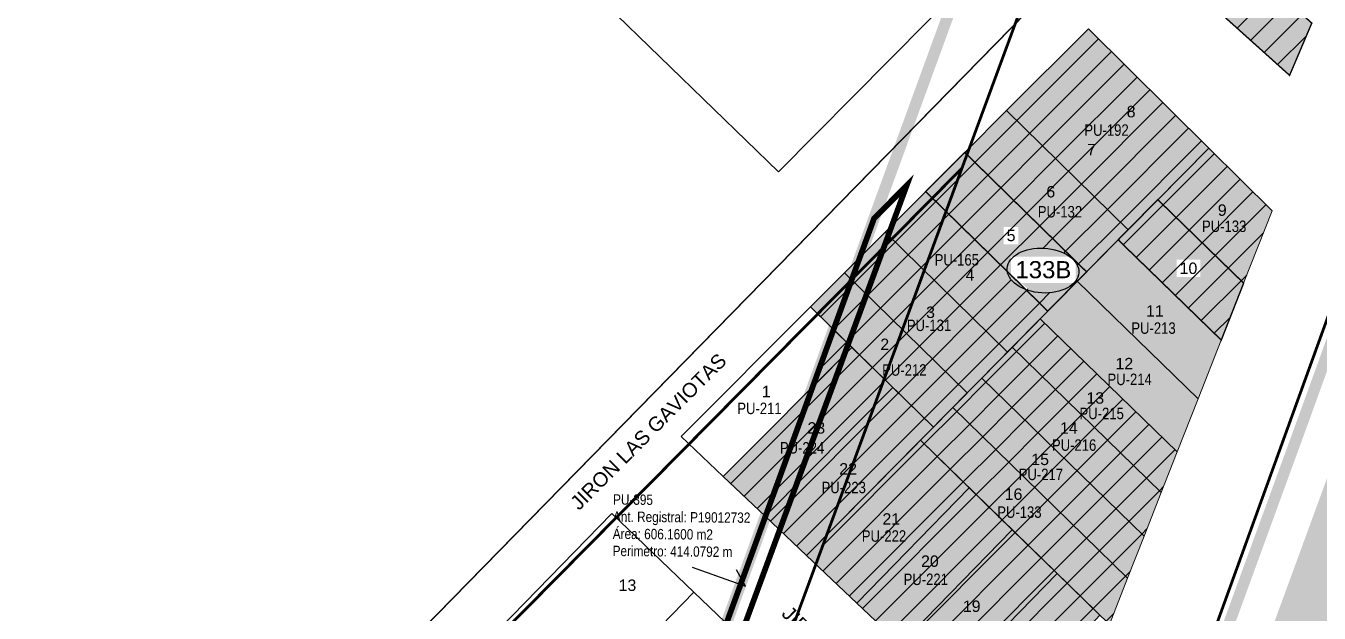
# Model space of a CAD drawing. Header units: metres. Extents: x 546056 to 547654, y 9072317 to 9075555.
# Drawn here: x 546885 to 547111.6, y 9074753.8 to 9074856.6 of the extents above; entities that cross this region are included whole.
import ezdxf
from ezdxf.enums import TextEntityAlignment as Align

# ---------------------------------------------------------------- set-up
doc = ezdxf.new("R2010")
doc.units = ezdxf.units.M
for name, pattern in [('ACAD_ISO10W100', [18, 12, -3, 0, -3]), ('DASHDOT', [1, 0.5, -0.25, 0, -0.25]), ('DASHED', [0.75, 0.5, -0.25])]:
    doc.linetypes.add(name, pattern=pattern)
doc.layers.get('0').update_dxf_attribs({"color": 130})
for name, color, linetype in [('0-poligonos', 7, 'DASHED'), ('2. HACHT_ EMPADRONADO', 2, 'Continuous'), ('3. HACHT_ADQUIRIDO', 3, 'Continuous'), ('AH LAS GAVIOTAS', 7, 'Continuous'), ('AREA PARCIAL', 9, 'Continuous'), ('CODIGO PREDIO', 5, 'Continuous'), ('ENTREGADOS A OPAT', 130, 'Continuous'), ('LOTES', 7, 'Continuous'), ('LOTES_PREDIOS', 7, 'Continuous'), ('MANZANA', 7, 'Continuous'), ('PARTIDA 11161618_MTC', 150, 'Continuous'), ('PARTIDA_P19012732', 40, 'Continuous'), ('PERIMETRICO', 1, 'Continuous'), ('PREDIO ADQUIRIDO DL 1364', 3, 'Continuous'), ('Transferencias o Adquisiciones Nuevas', 1, 'Continuous'), ('VIAS', 7, 'Continuous')]:
    doc.layers.add(name, color=color, linetype=linetype)
doc.styles.add('arial', font='arial.ttf', dxfattribs={"height": 0.1})
doc.styles.add('Arial Narrow', font='ARIALN.TTF')
doc.styles.add('CODIGO', font='ARIALN.TTF')

msp = doc.modelspace()

# ---------------------------------------------------------------- hatches: boundary and pattern name
at = {"true_color": 0xbdeeff, "transparency": 33554559}
h = msp.add_hatch(color=254, dxfattribs=at)
h.dxf.hatch_style = 1
h.paths.add_polyline_path([(547349.3, 9074052.99), (547347.59, 9074107.75), (547335.9, 9074188.46), (547321.31, 9074245.17), (547392.34, 9074835.03), (547386.14, 9074925.07), (547416.57, 9075031.22), (547427.05, 9075045.78), (547416.93, 9075067.03), (547415.18, 9075076.21), (547429.51, 9075118.23), (547422.26, 9075124.53), (547421.14, 9075147.77), (547434.77, 9075162.43), (547439.89, 9075179.38), (547443.64, 9075197.78), (547462.71, 9075245.98), (547577.46, 9075370.75), (547399.73, 9075531.63), (547385.41, 9075513.8), (547357.77, 9075439.43), (547355.99, 9075440.1), (546239.78, 9072396.33), (546249.8, 9072358.35), (546734.39, 9072481.83), (546808.97, 9072697.79), (546816.43, 9072719.67), (546868.02, 9072857.11), (546870.42, 9072863.77), (547105.84, 9072927.93), (547071.26, 9073050.57), (547073.1, 9073080.4), (547077.07, 9073179.84), (547032.15, 9073499.03), (547079.36, 9073627.77), (547075.7, 9073729.58), (547086.01, 9073756.98), (547074.43, 9073809.59), (547233.46, 9073846.21), (547328.77, 9073908.99)])
at = {"layer": '2. HACHT_ EMPADRONADO', "lineweight": 0}
h = msp.add_hatch(color=50, dxfattribs=at)
h.dxf.hatch_style = 1
h.paths.add_polyline_path([(547094.45, 9074801.62), (547076.39, 9074819.17), (547069.21, 9074811.91), (547090.4, 9074791.34)])
at = {"layer": '3. HACHT_ADQUIRIDO', "lineweight": 0, "ltscale": 0.3}
h = msp.add_hatch(color=92, dxfattribs=at)
h.dxf.hatch_style = 1
h.paths.add_polyline_path([(547144.77, 9074938.24), (547120.78, 9074910.53), (547130.15, 9074902.35)])
h.paths.add_polyline_path([(547126.58, 9074889.08), (547131.16, 9074901.46), (547120.78, 9074910.53), (547112.71, 9074901.21)])
edge = h.paths.add_edge_path()
edge.add_ellipse((547110.35, 9074885.81), major_axis=(6.28, -0.37), ratio=0.623149, start_angle=18.7077, end_angle=58.8, ccw=False)
edge.add_line((547116.38, 9074886.72), (547123.43, 9074880.56))
edge.add_line((547123.43, 9074880.56), (547126.58, 9074889.08))
edge.add_line((547126.58, 9074889.08), (547112.71, 9074901.21))
edge.add_line((547112.71, 9074901.21), (547107.16, 9074894.78))
edge.add_line((547107.16, 9074894.78), (547113.8, 9074888.97))
edge = h.paths.add_edge_path()
edge.add_line((547120.11, 9074871.6), (547123.43, 9074880.56))
edge.add_line((547123.43, 9074880.56), (547116.38, 9074886.72))
edge.add_ellipse((547110.35, 9074885.81), major_axis=(6.28, -0.37), ratio=0.623149, start_angle=-111.1047, end_angle=18.7077, ccw=False)
edge.add_line((547107.88, 9074882.29), (547120.11, 9074871.6))
h.paths.add_polyline_path([(547106.42, 9074847.96), (547110.31, 9074857.11), (547089.57, 9074875.73), (547083.49, 9074868.55)])
h.paths.add_polyline_path([(547099.06, 9074866.01), (547107.85, 9074866.01), (547107.85, 9074869.08), (547099.06, 9074869.08)], flags=24)
h = msp.add_hatch(color=92, dxfattribs=at)
h.dxf.hatch_style = 1
h.paths.add_polyline_path([(547071.17, 9074856.13), (547092.25, 9074835.24), (547078.14, 9074820.94), (547056.84, 9074841.79)])
h = msp.add_hatch(color=92, dxfattribs=at)
h.dxf.hatch_style = 1
h.paths.add_polyline_path([(547056.84, 9074841.79), (547049.52, 9074834.46), (547070.85, 9074813.57), (547078.14, 9074820.94)])
h = msp.add_hatch(color=92, dxfattribs=at)
h.dxf.hatch_style = 1
h.paths.add_polyline_path([(547083.33, 9074826.2), (547076.39, 9074819.17), (547094.45, 9074801.62), (547098.37, 9074811.59)])
edge = h.paths.add_edge_path()
edge.add_ellipse((547063.22, 9074813.79), major_axis=(6.28, -0.37), ratio=0.623149, start_angle=-116.5073, end_angle=187.6851, ccw=False)
edge.add_line((547060.21, 9074810.45), (547064.06, 9074806.69))
edge.add_line((547064.06, 9074806.69), (547069.21, 9074811.91))
edge.add_line((547069.21, 9074811.91), (547070.85, 9074813.57))
edge.add_line((547070.85, 9074813.57), (547049.9, 9074834.09))
edge.add_line((547049.9, 9074834.09), (547049.52, 9074834.46))
edge.add_line((547049.52, 9074834.46), (547049.52, 9074834.46))
edge.add_line((547049.52, 9074834.46), (547042.67, 9074827.62))
edge.add_line((547042.67, 9074827.62), (547056.97, 9074813.63))
edge = h.paths.add_edge_path(flags=17)
edge.add_ellipse((547063.22, 9074813.79), major_axis=(6.28, -0.37), ratio=0.623149, start_angle=243.4927, end_angle=547.6851)
edge.add_line((547056.97, 9074813.63), (547060.21, 9074810.45))
h.paths.add_polyline_path([(547086.64, 9074812.65), (547090.77, 9074812.65), (547090.77, 9074815.71), (547086.64, 9074815.71)], flags=16)
h.paths.add_polyline_path([(547056.35, 9074818.39), (547058.9, 9074818.39), (547058.9, 9074821.4), (547056.35, 9074821.4)], flags=16)
h.paths.add_polyline_path([(547057.63, 9074811.63), (547068.95, 9074811.63), (547068.95, 9074816.23), (547057.63, 9074816.23)], flags=16)
h = msp.add_hatch(color=92, dxfattribs=at)
h.dxf.hatch_style = 1
h.paths.add_polyline_path([(547103.35, 9074824.24), (547092.25, 9074835.24), (547083.33, 9074826.2), (547098.37, 9074811.59)])
h = msp.add_hatch(color=92, dxfattribs=at)
h.dxf.hatch_style = 1
h.paths.add_polyline_path([(547042.67, 9074827.62), (547035.56, 9074820.5), (547056.98, 9074799.52), (547064.06, 9074806.69)])
h = msp.add_hatch(color=92, dxfattribs=at)
h.dxf.hatch_style = 1
h.paths.add_polyline_path([(547035.56, 9074820.5), (547028.46, 9074813.39), (547049.94, 9074792.39), (547056.98, 9074799.52)])
h = msp.add_hatch(color=92, dxfattribs=at)
h.dxf.hatch_style = 1
h.paths.add_polyline_path([(547028.46, 9074813.39), (547022.5, 9074807.43), (547044.02, 9074786.4), (547049.94, 9074792.39)])
h = msp.add_hatch(color=92, dxfattribs=at)
h.dxf.hatch_style = 1
h.paths.add_polyline_path([(547090.4, 9074791.34), (547069.21, 9074811.91), (547062.75, 9074805.36), (547086.74, 9074782.04)])
h = msp.add_hatch(color=92, dxfattribs=at)
h.dxf.hatch_style = 1
h.paths.add_polyline_path([(547086.74, 9074782.04), (547062.75, 9074805.36), (547057.82, 9074800.37), (547083.95, 9074774.95)])
h = msp.add_hatch(color=92, dxfattribs=at)
h.dxf.hatch_style = 1
h.paths.add_polyline_path([(547029.74, 9074800.35), (547026.53, 9074803.48), (547022.88, 9074793.47)])
h = msp.add_hatch(color=92, dxfattribs=at)
h.dxf.hatch_style = 1
h.paths.add_polyline_path([(547036.9, 9074793.35), (547029.74, 9074800.35), (547007.21, 9074777.76), (547014.53, 9074770.82)])
h = msp.add_hatch(color=92, dxfattribs=at)
h.dxf.hatch_style = 1
h.paths.add_polyline_path([(547083.95, 9074774.95), (547057.82, 9074800.37), (547052.49, 9074794.97), (547080.93, 9074767.29)])
h = msp.add_hatch(color=92, dxfattribs=at)
h.dxf.hatch_style = 1
h.paths.add_polyline_path([(547080.93, 9074767.29), (547052.49, 9074794.97), (547047.4, 9074789.82), (547078.05, 9074759.97)])
h = msp.add_hatch(color=92, dxfattribs=at)
h.dxf.hatch_style = 1
h.paths.add_polyline_path([(547044.02, 9074786.4), (547036.9, 9074793.35), (547014.53, 9074770.82), (547021.81, 9074763.91)])
h = msp.add_hatch(color=92, dxfattribs=at)
h.dxf.hatch_style = 1
h.paths.add_polyline_path([(547078.05, 9074759.97), (547047.4, 9074789.82), (547041.75, 9074784.1), (547074.85, 9074751.84)])
h = msp.add_hatch(color=92, dxfattribs=at)
h.dxf.hatch_style = 1
h.paths.add_polyline_path([(547050.29, 9074775.78), (547041.75, 9074784.1), (547021.81, 9074763.91), (547030.59, 9074755.59)])
h = msp.add_hatch(color=92, dxfattribs=at)
h.dxf.hatch_style = 1
h.paths.add_polyline_path([(547057.84, 9074768.42), (547050.29, 9074775.78), (547030.59, 9074755.59), (547038.24, 9074748.33)])
h = msp.add_hatch(color=92, dxfattribs=at)
h.dxf.hatch_style = 1
h.paths.add_polyline_path([(547065.7, 9074760.77), (547057.84, 9074768.42), (547038.24, 9074748.33), (547046.2, 9074740.78)])
h = msp.add_hatch(color=92, dxfattribs=at)
h.dxf.hatch_style = 1
h.paths.add_polyline_path([(547073.15, 9074753.5), (547065.7, 9074760.77), (547046.2, 9074740.78), (547054.27, 9074733.13)])
at = {"layer": 'ENTREGADOS A OPAT'}
h = msp.add_hatch(dxfattribs=at)
h.set_pattern_fill('ANSI31', color=256)
h.paths.add_polyline_path([(547089.57, 9074875.73), (547083.49, 9074868.55), (547106.42, 9074847.96), (547110.31, 9074857.11)])
h.paths.add_polyline_path([(547099.06, 9074866.01), (547107.85, 9074866.01), (547107.85, 9074869.08), (547099.06, 9074869.08)], flags=24)
h = msp.add_hatch(dxfattribs=at)
h.set_pattern_fill('ANSI31', color=256)
h.paths.add_polyline_path([(547071.17, 9074856.13), (547056.84, 9074841.79), (547078.14, 9074820.94), (547092.25, 9074835.24)])
h.paths.add_polyline_path([(547069.95, 9074836.84), (547078.74, 9074836.84), (547078.74, 9074839.9), (547069.95, 9074839.9)], flags=24)
h.paths.add_polyline_path([(547077.37, 9074840.07), (547079.95, 9074840.07), (547079.95, 9074843.14), (547077.37, 9074843.14)], flags=24)
h.paths.add_polyline_path([(547070.44, 9074833.46), (547072.98, 9074833.46), (547072.98, 9074836.42), (547070.44, 9074836.42)], flags=24)
h = msp.add_hatch(dxfattribs=at)
h.set_pattern_fill('ANSI31', color=256)
h.paths.add_polyline_path([(547078.14, 9074820.94), (547056.84, 9074841.79), (547050.34, 9074835.29), (547049.9, 9074834.09), (547070.85, 9074813.57), (547076.39, 9074819.17)])
h.paths.add_polyline_path([(547061.8, 9074822.54), (547070.59, 9074822.54), (547070.59, 9074825.61), (547061.8, 9074825.61)], flags=24)
h.paths.add_polyline_path([(547063.29, 9074826.05), (547065.87, 9074826.05), (547065.87, 9074829.11), (547063.29, 9074829.11)], flags=24)
h = msp.add_hatch(dxfattribs=at)
h.set_pattern_fill('ANSI31', color=256)
h.paths.add_polyline_path([(547083.33, 9074826.2), (547076.39, 9074819.17), (547094.45, 9074801.62), (547098.37, 9074811.59)])
edge = h.paths.add_edge_path()
edge.add_line((547049.9, 9074834.09), (547049.02, 9074831.71))
edge.add_line((547049.02, 9074831.71), (547049.02, 9074831.71))
edge.add_line((547049.02, 9074831.71), (547046.23, 9074824.14))
edge.add_line((547046.23, 9074824.14), (547056.97, 9074813.63))
edge.add_ellipse((547063.22, 9074813.79), major_axis=(6.28, -0.37), ratio=0.623149, start_angle=-116.5073, end_angle=187.6851, ccw=False)
edge.add_line((547060.21, 9074810.45), (547064.06, 9074806.69))
edge.add_line((547064.06, 9074806.69), (547069.21, 9074811.91))
edge.add_line((547069.21, 9074811.91), (547070.85, 9074813.57))
edge.add_line((547070.85, 9074813.57), (547049.9, 9074834.09))
h.paths.add_polyline_path([(547049.02, 9074831.71), (547043.84, 9074826.48), (547046.23, 9074824.14)])
h.paths.add_polyline_path([(547049.02, 9074831.71), (547049.9, 9074834.09), (547049.52, 9074834.46), (547042.67, 9074827.62), (547043.84, 9074826.48)])
h.paths.add_polyline_path([(547086.64, 9074812.65), (547090.77, 9074812.65), (547090.77, 9074815.71), (547086.64, 9074815.71)], flags=24)
h.paths.add_polyline_path([(547056.35, 9074818.39), (547058.9, 9074818.39), (547058.9, 9074821.4), (547056.35, 9074821.4)], flags=24)
h = msp.add_hatch(dxfattribs=at)
h.set_pattern_fill('ANSI31', color=256)
h.paths.add_polyline_path([(547103.35, 9074824.24), (547092.25, 9074835.24), (547083.33, 9074826.2), (547098.37, 9074811.59)])
h.paths.add_polyline_path([(547090.56, 9074820), (547099.35, 9074820), (547099.35, 9074823.06), (547090.56, 9074823.06)], flags=24)
h.paths.add_polyline_path([(547093.33, 9074822.82), (547095.91, 9074822.82), (547095.91, 9074825.89), (547093.33, 9074825.89)], flags=24)
h = msp.add_hatch(dxfattribs=at)
h.set_pattern_fill('ANSI31', color=256)
edge = h.paths.add_edge_path()
edge.add_ellipse((547063.22, 9074813.79), major_axis=(6.28, -0.37), ratio=0.623149, start_angle=-172.3149, end_angle=-116.5073, ccw=False)
edge.add_line((547056.97, 9074813.63), (547046.23, 9074824.14))
edge.add_line((547046.23, 9074824.14), (547042.41, 9074813.79))
edge.add_line((547042.41, 9074813.79), (547056.98, 9074799.52))
edge.add_line((547056.98, 9074799.52), (547057.82, 9074800.37))
edge.add_line((547057.82, 9074800.37), (547062.75, 9074805.36))
edge.add_line((547062.75, 9074805.36), (547064.06, 9074806.69))
edge.add_line((547064.06, 9074806.69), (547060.21, 9074810.45))
h.paths.add_polyline_path([(547046.23, 9074824.14), (547043.84, 9074826.48), (547036.76, 9074819.32), (547042.41, 9074813.79)])
h.paths.add_polyline_path([(547043.84, 9074826.48), (547042.67, 9074827.62), (547035.56, 9074820.5), (547036.76, 9074819.32)])
h.paths.add_polyline_path([(547043.73, 9074814.12), (547052.51, 9074814.12), (547052.51, 9074817.19), (547043.73, 9074817.19)], flags=24)
h.paths.add_polyline_path([(547049.16, 9074811.51), (547051.71, 9074811.51), (547051.71, 9074814.51), (547049.16, 9074814.51)], flags=24)
h = msp.add_hatch(dxfattribs=at)
h.set_pattern_fill('ANSI31', color=256)
h.paths.add_polyline_path([(547056.98, 9074799.52), (547042.41, 9074813.79), (547038.6, 9074803.47), (547049.94, 9074792.39), (547052.49, 9074794.97)])
h.paths.add_polyline_path([(547042.41, 9074813.79), (547036.76, 9074819.32), (547029.72, 9074812.22), (547029.7, 9074812.17), (547038.6, 9074803.47)])
h.paths.add_polyline_path([(547036.76, 9074819.32), (547035.56, 9074820.5), (547031.12, 9074816.06), (547029.72, 9074812.22)])
h.paths.add_polyline_path([(547029.69, 9074812.19), (547028.46, 9074813.39), (547022.5, 9074807.43), (547023.76, 9074806.2)])
h.paths.add_polyline_path([(547038.86, 9074802.66), (547047.65, 9074802.66), (547047.65, 9074805.73), (547038.86, 9074805.73)], flags=25)
h.paths.add_polyline_path([(547042.23, 9074804.94), (547044.8, 9074804.94), (547044.8, 9074808.01), (547042.23, 9074808.01)], flags=24)
h = msp.add_hatch(dxfattribs=at)
h.set_pattern_fill('ANSI31', color=256)
h.paths.add_polyline_path([(547029.7, 9074812.17), (547026.53, 9074803.48), (547029.74, 9074800.35), (547035.41, 9074794.82), (547038.6, 9074803.47)])
h.paths.add_polyline_path([(547029.7, 9074812.17), (547029.69, 9074812.19), (547023.76, 9074806.2), (547026.53, 9074803.48)])
h.paths.add_polyline_path([(547029.69, 9074812.19), (547028.46, 9074813.39), (547022.5, 9074807.43), (547023.76, 9074806.2)])
h.paths.add_polyline_path([(547049.94, 9074792.39), (547038.6, 9074803.47), (547035.41, 9074794.82), (547036.9, 9074793.35), (547044.02, 9074786.4), (547047.4, 9074789.82)])
h.paths.add_polyline_path([(547034.53, 9074794.84), (547043.32, 9074794.84), (547043.32, 9074797.91), (547034.53, 9074797.91)], flags=9)
h.paths.add_polyline_path([(547034.22, 9074799.38), (547036.78, 9074799.38), (547036.78, 9074802.39), (547034.22, 9074802.39)], flags=24)
h = msp.add_hatch(dxfattribs=at)
h.set_pattern_fill('ANSI31', color=256)
h.paths.add_polyline_path([(547086.74, 9074782.04), (547062.75, 9074805.36), (547057.82, 9074800.37), (547083.95, 9074774.95)])
h.paths.add_polyline_path([(547074, 9074793.21), (547082.79, 9074793.21), (547082.79, 9074796.27), (547074, 9074796.27)], flags=24)
h.paths.add_polyline_path([(547069.1, 9074787.23), (547077.89, 9074787.23), (547077.89, 9074790.29), (547069.1, 9074790.29)], flags=25)
h.paths.add_polyline_path([(547070.32, 9074789.95), (547074.45, 9074789.95), (547074.45, 9074793.01), (547070.32, 9074793.01)], flags=24)
h = msp.add_hatch(dxfattribs=at)
h.set_pattern_fill('ANSI31', color=256)
h.paths.add_polyline_path([(547029.11, 9074800.97), (547026.53, 9074803.48), (547022.88, 9074793.47), (547028.38, 9074798.98)])
h = msp.add_hatch(dxfattribs=at)
h.set_pattern_fill('ANSI31', color=256)
h.paths.add_polyline_path([(547022.88, 9074793.47), (547007.21, 9074777.76), (547014.53, 9074770.82), (547014.66, 9074770.94)])
h.paths.add_polyline_path([(547035.41, 9074794.82), (547029.74, 9074800.35), (547022.88, 9074793.47), (547014.66, 9074770.94), (547033.66, 9074790.09)])
h.paths.add_polyline_path([(547016.62, 9074781.23), (547025.41, 9074781.23), (547025.41, 9074784.29), (547016.62, 9074784.29)], flags=24)
h.paths.add_polyline_path([(547021.45, 9074784.71), (547025.58, 9074784.71), (547025.58, 9074787.77), (547021.45, 9074787.77)], flags=24)
h = msp.add_hatch(dxfattribs=at)
h.set_pattern_fill('ANSI31', color=256)
h.paths.add_polyline_path([(547057.82, 9074800.37), (547052.49, 9074794.97), (547080.93, 9074767.29), (547083.95, 9074774.95)])
h.paths.add_polyline_path([(547064.28, 9074781.7), (547073.07, 9074781.7), (547073.07, 9074784.76), (547064.28, 9074784.76)], flags=25)
h.paths.add_polyline_path([(547069.1, 9074787.23), (547077.89, 9074787.23), (547077.89, 9074790.29), (547069.1, 9074790.29)], flags=24)
h.paths.add_polyline_path([(547065.69, 9074784.72), (547069.81, 9074784.72), (547069.81, 9074787.74), (547065.69, 9074787.74)], flags=24)
h = msp.add_hatch(dxfattribs=at)
h.set_pattern_fill('ANSI31', color=256)
h.paths.add_polyline_path([(547052.49, 9074794.97), (547047.4, 9074789.82), (547078.05, 9074759.97), (547080.93, 9074767.29)])
h.paths.add_polyline_path([(547058.46, 9074776.58), (547067.24, 9074776.58), (547067.24, 9074779.64), (547058.46, 9074779.64)], flags=25)
h.paths.add_polyline_path([(547064.28, 9074781.7), (547073.07, 9074781.7), (547073.07, 9074784.76), (547064.28, 9074784.76)], flags=24)
h.paths.add_polyline_path([(547060.65, 9074779.19), (547064.78, 9074779.19), (547064.78, 9074782.25), (547060.65, 9074782.25)], flags=24)
h = msp.add_hatch(dxfattribs=at)
h.set_pattern_fill('ANSI31', color=256)
h.paths.add_polyline_path([(547044.02, 9074786.4), (547036.9, 9074793.35), (547033.66, 9074790.09), (547025.3, 9074767.45)])
h.paths.add_polyline_path([(547033.66, 9074790.09), (547014.66, 9074770.94), (547014.59, 9074770.76), (547021.81, 9074763.91), (547025.3, 9074767.45)])
h.paths.add_polyline_path([(547023.91, 9074774.27), (547032.7, 9074774.27), (547032.7, 9074777.34), (547023.91, 9074777.34)], flags=24)
h.paths.add_polyline_path([(547027.02, 9074777.59), (547031.13, 9074777.59), (547031.13, 9074780.6), (547027.02, 9074780.6)], flags=24)
h = msp.add_hatch(dxfattribs=at)
h.set_pattern_fill('ANSI31', color=256)
h.paths.add_polyline_path([(547047.4, 9074789.82), (547044.02, 9074786.4), (547041.75, 9074784.1), (547050.29, 9074775.78), (547057.84, 9074768.42), (547074.85, 9074751.84), (547078.05, 9074759.97)])
h.paths.add_polyline_path([(547058.46, 9074776.58), (547067.24, 9074776.58), (547067.24, 9074779.64), (547058.46, 9074779.64)], flags=24)
h.paths.add_polyline_path([(547055.99, 9074773.12), (547060.12, 9074773.12), (547060.12, 9074776.18), (547055.99, 9074776.18)], flags=24)
h.paths.add_polyline_path([(547054.69, 9074769.96), (547063.48, 9074769.96), (547063.48, 9074773.02), (547054.69, 9074773.02)], flags=25)
h = msp.add_hatch(dxfattribs=at)
h.set_pattern_fill('ANSI31', color=256)
h.paths.add_polyline_path([(547050.29, 9074775.78), (547041.75, 9074784.1), (547025.3, 9074767.45), (547023.43, 9074762.38), (547030.59, 9074755.59)])
h.paths.add_polyline_path([(547030.97, 9074765.79), (547039.75, 9074765.79), (547039.75, 9074768.85), (547030.97, 9074768.85)], flags=24)
h.paths.add_polyline_path([(547034.58, 9074768.81), (547038.7, 9074768.81), (547038.7, 9074771.82), (547034.58, 9074771.82)], flags=24)
h = msp.add_hatch(dxfattribs=at)
h.set_pattern_fill('ANSI31', color=256)
h.paths.add_polyline_path([(547057.84, 9074768.42), (547050.29, 9074775.78), (547030.59, 9074755.59), (547038.24, 9074748.33)])
h.paths.add_polyline_path([(547054.69, 9074769.96), (547063.48, 9074769.96), (547063.48, 9074773.02), (547054.69, 9074773.02)], flags=9)
h.paths.add_polyline_path([(547038.28, 9074758.21), (547047.07, 9074758.21), (547047.07, 9074761.27), (547038.28, 9074761.27)], flags=24)
h.paths.add_polyline_path([(547041.34, 9074761.39), (547045.47, 9074761.39), (547045.47, 9074764.45), (547041.34, 9074764.45)], flags=24)
h = msp.add_hatch(dxfattribs=at)
h.set_pattern_fill('ANSI31', color=256)
h.paths.add_polyline_path([(547065.7, 9074760.77), (547057.84, 9074768.42), (547038.24, 9074748.33), (547046.2, 9074740.78)])
h.paths.add_polyline_path([(547045.52, 9074750.42), (547054.31, 9074750.42), (547054.31, 9074753.48), (547045.52, 9074753.48)], flags=24)
h.paths.add_polyline_path([(547048.66, 9074753.49), (547052.79, 9074753.49), (547052.79, 9074756.55), (547048.66, 9074756.55)], flags=24)
h = msp.add_hatch(dxfattribs=at)
h.set_pattern_fill('ANSI31', color=256)
h.paths.add_polyline_path([(547073.15, 9074753.5), (547065.7, 9074760.77), (547046.2, 9074740.78), (547054.27, 9074733.13)])
h.paths.add_polyline_path([(547053.24, 9074741.97), (547062.02, 9074741.97), (547062.02, 9074745.03), (547053.24, 9074745.03)], flags=24)
h.paths.add_polyline_path([(547055.64, 9074744.87), (547059.77, 9074744.87), (547059.77, 9074747.94), (547055.64, 9074747.94)], flags=24)

# ---------------------------------------------------------------- linework, layer by layer
at = {"color": 6, "const_width": 2}
msp.add_lwpolyline([(547321.31, 9074245.17), (547392.34, 9074835.03), (547597.56, 9075354.76), (547577.46, 9075370.75), (547399.73, 9075531.63), (547385.41, 9075513.8), (547325.66, 9075439.44), (547216.73, 9075324.66), (546767.97, 9074094.98)], dxfattribs=at)
at = {"layer": '0-poligonos', "ltscale": 5, "const_width": 2}
for points in [[(547216.73, 9075324.66), (546767.97, 9074094.98)], [(546900.5, 9074221.84), (546927.9, 9074294.83), (546984.72, 9074447.28), (547001.38, 9074492.07), (547038.87, 9074594.84), (547060.37, 9074654), (547077.12, 9074700.87), (547108.38, 9074786.44), (547147.83, 9074895.24)], [(546900.5, 9074221.84), (546927.9, 9074294.83), (546984.72, 9074447.28), (547001.38, 9074492.07), (547038.87, 9074594.84), (547060.37, 9074654), (547077.12, 9074700.87), (547108.38, 9074786.44), (547147.83, 9074895.24)]]:
    msp.add_lwpolyline(points, dxfattribs=at)
at = {"layer": 'AH LAS GAVIOTAS', "color": 0, "linetype": 'DASHDOT', "ltscale": 20, "const_width": 0.25}
msp.add_lwpolyline([(547145.21, 9075118.09), (547205.18, 9075059.8), (547028.25, 9074571.38), (546902.88, 9074698.3), (547072.49, 9074871.4), (546982.45, 9074957.07)], close=True, dxfattribs=at)
at = {"layer": 'AREA PARCIAL'}
for points in [[(547029.74, 9074800.35), (547026.53, 9074803.48), (547022.88, 9074793.47)], [(547036.9, 9074793.35), (547029.74, 9074800.35), (547022.88, 9074793.47), (547014.66, 9074770.94)]]:
    msp.add_lwpolyline(points, close=True, dxfattribs=at)
at = {"layer": 'LOTES_PREDIOS', "linetype": 'Continuous', "lineweight": 0}
for p, q in [((546987.68, 9074771.29, 157.91), (546954.41, 9074737.21, 157.36)), ((547002.07, 9074757.48, 157.88), (546987.68, 9074771.29, 157.94))]:
    msp.add_line(p, q, dxfattribs=at).dxf.unprotected_set("ltscale", 0)
at = {"layer": 'LOTES_PREDIOS', "color": 250, "linetype": 'Continuous', "lineweight": 0}
for points in [[(547055.99, 9074870.55), (547015.97, 9074909.31), (546977.25, 9074869.5), (547016.9, 9074831.09)], [(547056.84, 9074841.79), (547049.52, 9074834.46), (547070.85, 9074813.57), (547078.14, 9074820.94)], [(547103.35, 9074824.24), (547092.25, 9074835.24), (547083.33, 9074826.2), (547098.37, 9074811.59)], [(547094.45, 9074801.62), (547076.39, 9074819.17), (547069.21, 9074811.91), (547090.4, 9074791.34)], [(547083.95, 9074774.95), (547057.82, 9074800.37), (547052.49, 9074794.97), (547080.93, 9074767.29)], [(547080.93, 9074767.29), (547052.49, 9074794.97), (547047.4, 9074789.82), (547078.05, 9074759.97)], [(547044.02, 9074786.4), (547036.9, 9074793.35), (547014.53, 9074770.82), (547021.81, 9074763.91)], [(547078.05, 9074759.97), (547047.4, 9074789.82), (547041.75, 9074784.1), (547074.85, 9074751.84)], [(547050.29, 9074775.78), (547041.75, 9074784.1), (547021.81, 9074763.91), (547030.59, 9074755.59)], [(547057.84, 9074768.42), (547050.29, 9074775.78), (547030.59, 9074755.59), (547038.24, 9074748.33)], [(547065.7, 9074760.77), (547057.84, 9074768.42), (547038.24, 9074748.33), (547046.2, 9074740.78)], [(547073.15, 9074753.5), (547065.7, 9074760.77), (547046.2, 9074740.78), (547054.27, 9074733.13)], [(547002.07, 9074757.48), (547010.26, 9074749.63), (546992.91, 9074731.81), (546984.78, 9074739.73)]]:
    msp.add_lwpolyline(points, close=True, dxfattribs=at).dxf.unprotected_set("ltscale", 0)
for points in [[(547071.17, 9074856.13), (547092.25, 9074835.24), (547078.14, 9074820.94), (547056.84, 9074841.79), (547071.17, 9074856.13)], [(547042.67, 9074827.62), (547035.56, 9074820.5), (547056.98, 9074799.52), (547064.06, 9074806.69), (547042.67, 9074827.62)], [(547035.56, 9074820.5), (547028.46, 9074813.39), (547049.94, 9074792.39), (547056.98, 9074799.52)], [(547028.46, 9074813.39), (547022.5, 9074807.43), (547044.02, 9074786.4), (547049.94, 9074792.39), (547028.46, 9074813.39)], [(547090.4, 9074791.34), (547069.21, 9074811.91), (547062.75, 9074805.36), (547086.74, 9074782.04), (547090.4, 9074791.34)], [(547022.5, 9074807.43), (546999.83, 9074784.76), (547007.21, 9074777.76), (547029.74, 9074800.35), (547022.5, 9074807.43)], [(547086.74, 9074782.04), (547062.75, 9074805.36), (547057.82, 9074800.37), (547083.95, 9074774.95), (547086.74, 9074782.04)], [(547036.9, 9074793.35), (547029.74, 9074800.35), (547007.21, 9074777.76), (547014.53, 9074770.82), (547036.9, 9074793.35)], [(547083.95, 9074774.95), (547057.82, 9074800.37), (547052.49, 9074794.97)]]:
    msp.add_lwpolyline(points, dxfattribs=at).dxf.unprotected_set("ltscale", 0)
at = {"layer": 'MANZANA'}
msp.add_ellipse((547063.22, 9074813.79), major_axis=(6.28, -0.37), ratio=0.623149, start_param=-3.141592653589793, end_param=3.141592653589793, dxfattribs=at)
at = {"layer": 'PARTIDA 11161618_MTC', "const_width": 0.5}
msp.add_lwpolyline([(547356.67, 9075478.03), (547325.66, 9075439.44), (547240.05, 9075349.23), (546907.66, 9074448.73), (546899.85, 9074456.36), (546767.97, 9074094.98), (546561.61, 9074000.19), (546516.25, 9073875.9), (546540.05, 9073824.76), (546422.46, 9073502.5), (546440.76, 9073495.82), (546414.1, 9073422.75), (546482.53, 9073375.31), (546489.27, 9073387.67), (546503.78, 9073378.8), (546543.27, 9073464.65), (546549.95, 9073460.34), (546511.5, 9073355.22), (546572.43, 9073312.99)], close=True, dxfattribs=at)
at = {"layer": 'PARTIDA_P19012732', "const_width": 0.5}
msp.add_lwpolyline([(547049.02, 9074831.71), (546977.75, 9074638.62), (546917.05, 9074698.44), (547049.02, 9074831.71)], close=True, dxfattribs=at)
at = {"layer": 'PERIMETRICO', "color": 41, "linetype": 'ACAD_ISO10W100', "ltscale": 0.25, "true_color": 0xf4ee51, "const_width": 1}
msp.add_lwpolyline([(547039.34, 9074828.68), (547033.62, 9074822.9), (546966, 9074637.62), (546968.07, 9074635.59)], close=True, dxfattribs=at)
at = {"layer": 'PREDIO ADQUIRIDO DL 1364', "const_width": 0.25}
for points in [[(547089.57, 9074875.73), (547083.49, 9074868.55), (547106.42, 9074847.96), (547110.31, 9074857.11)], [(547049.52, 9074834.46), (547042.67, 9074827.62), (547064.06, 9074806.69), (547070.85, 9074813.57)], [(547098.37, 9074811.59), (547083.33, 9074826.2), (547076.39, 9074819.17), (547094.45, 9074801.62)]]:
    msp.add_lwpolyline(points, close=True, dxfattribs=at)
at = {"layer": 'Transferencias o Adquisiciones Nuevas'}
for p, q in [((547001.75, 9074761.9), (547011.08, 9074758.53)), ((547011.08, 9074758.53), (547009.51, 9074761.4))]:
    msp.add_line(p, q, dxfattribs=at)

# ---------------------------------------------------------------- texts
at = {"layer": 'CODIGO PREDIO', "style": 'CODIGO'}
for s, p in [('PU-192', (547074.35, 9074838.38, 156.67)), ('PU-132', (547066.19, 9074824.09, 156.67)), ('PU-133', (547094.96, 9074821.54, 156.67)), ('PU-165', (547048.12, 9074815.67, 156.67)), ('PU-131', (547043.25, 9074804.21, 156.67)), ('PU-213', (547082.58, 9074803.72, 156.67)), ('PU-212', (547038.93, 9074796.39, 156.67)), ('PU-214', (547078.4, 9074794.75, 156.67)), ('PU-211', (547013.55, 9074789.67, 156.67)), ('PU-215', (547073.5, 9074788.78, 156.67)), ('PU-224', (547021.01, 9074782.77, 156.67)), ('PU-216', (547068.67, 9074783.25, 156.67)), ('PU-217', (547062.85, 9074778.12, 156.67)), ('PU-223', (547028.31, 9074775.82, 156.67)), ('PU-133', (547059.09, 9074771.51, 156.67)), ('PU-222', (547035.36, 9074767.33, 156.67)), ('PU-221', (547042.68, 9074759.75, 156.67))]:
    msp.add_text(s, height=2, dxfattribs=at).set_placement(p, align=Align.MIDDLE_CENTER)
at = {"layer": 'LOTES', "lineweight": 0, "style": 'arial'}
for s, p in [('8', (547078.66, 9074841.62)), ('7', (547071.71, 9074834.96)), ('6', (547064.58, 9074827.59)), ('9', (547094.62, 9074824.37)), ('5', (547057.63, 9074819.93)), ('4', (547050.44, 9074813.01)), ('10', (547088.7, 9074814.19)), ('3', (547043.52, 9074806.49)), ('16', (547058.06, 9074774.66))]:
    msp.add_text(s, height=2, dxfattribs=at).set_placement(p, align=Align.MIDDLE_CENTER)
at = {"layer": 'LOTES', "color": 7, "lineweight": 0, "style": 'arial'}
for s, p in [('11', (547082.83, 9074806.73)), ('2', (547035.5, 9074800.88)), ('12', (547077.47, 9074797.51)), ('1', (547014.73, 9074792.63)), ('13', (547072.38, 9074791.49)), ('23', (547023.51, 9074786.25)), ('14', (547067.75, 9074786.23)), ('15', (547062.72, 9074780.74)), ('22', (547029.08, 9074779.09)), ('21', (547036.64, 9074770.31)), ('20', (547043.41, 9074762.93)), ('13', (546990.42, 9074758.72)), ('19', (547050.73, 9074755.04))]:
    msp.add_text(s, height=2, dxfattribs=at).set_placement(p, align=Align.MIDDLE_CENTER)
at = {"layer": 'MANZANA', "style": 'arial'}
msp.add_text('133B', height=3, dxfattribs=at).set_placement((547063.29, 9074813.95), align=Align.MIDDLE_CENTER)
at = {"layer": 'Transferencias o Adquisiciones Nuevas', "insert": (546987.91, 9074774.63), "char_height": 1.8, "attachment_point": 1, "rotation": 359.5323, "style": 'Arial Narrow'}
msp.add_mtext_dynamic_manual_height_columns('PU-395\\PAnt. Registral: P19012732\\PÁrea: 606.1600 m2\\PPerimetro: 414.0792 m', width=23.8643, gutter_width=6.2, heights=[0], dxfattribs=at)
at = {"layer": 'VIAS', "color": 7, "style": 'arial'}
for s, rotation, p in [('JIRON LAS GAVIOTAS', 45.0115, (546981.93, 9074771.69)), ('JIRON LOS PINOS', 315.3052, (547017.26, 9074753.56))]:
    msp.add_text(s, height=2.5, rotation=rotation, dxfattribs=at).set_placement(p)

doc.saveas('drawing.dxf')
